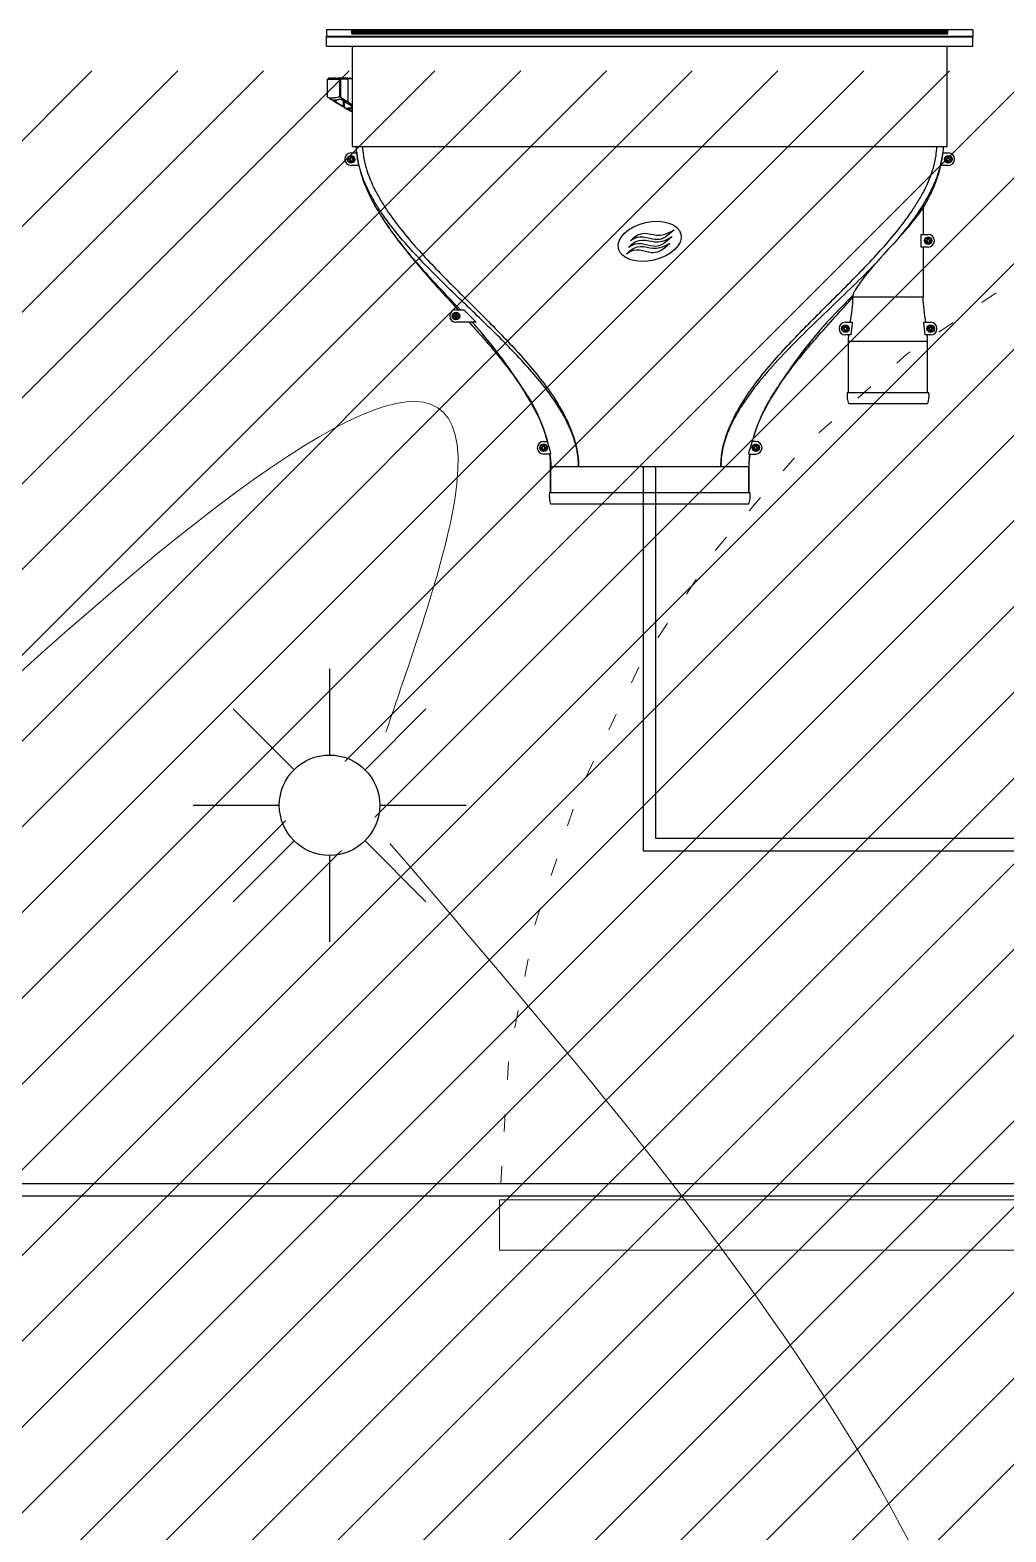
# Model space of a CAD drawing. Header units: centimetres. Extents: x 2666 to 9670, y 1889 to 5633.
# Drawn here: x 4281.5 to 4359.3, y 4512 to 4631.7 of the extents above; entities that cross this region are included whole.
import ezdxf

# ---------------------------------------------------------------- set-up
doc = ezdxf.new("R2010")
doc.units = ezdxf.units.CM
doc.header["$LTSCALE"] = 12.7
doc.linetypes.add('Style de ligne -18', pattern=[0.328084, 0.109361, -0.218723])
for name, color, linetype, lineweight in [('B Faux plafonds-1', 7, 'Continuous', 5), ('B Général', 7, 'Continuous', 5), ('prlm-ELEC-CFO', 1, 'Continuous', 25)]:
    doc.layers.add(name, color=color, linetype=linetype, lineweight=lineweight)
doc.layers.add('prlm-CHAUFF', color=4, linetype='Continuous')

# ---------------------------------------------------------------- blocks, each defined once
blk = doc.blocks.new('xi.SPOT')
at = {"color": 0, "lineweight": 5}
blk.add_wipeout([(-4, 0), (-2.83, -2.83), (0, -4), (2.83, -2.83), (4, 0), (2.83, 2.83), (0, 4), (-2.83, 2.83)], dxfattribs=at).dxf.layer = 'prlm-ELEC-CFO'
at = {"layer": 'prlm-ELEC-CFO', "color": 0, "linetype": 'ByBlock', "lineweight": -2, "flags": 128}
for points in [[(0, 10.88), (0, 4)], [(-7.69, 7.69), (-2.83, 2.83)], [(7.69, 7.69), (2.83, 2.83)], [(-10.88, 0), (-4, 0)], [(4, 0), (10.88, 0)], [(-2.83, -2.83), (-7.69, -7.69)], [(2.83, -2.83), (7.69, -7.69)], [(0, -4), (0, -10.88)]]:
    blk.add_lwpolyline(points, dxfattribs=at)
at = {"layer": 'prlm-ELEC-CFO', "color": 0, "linetype": 'ByBlock', "lineweight": -2}
blk.add_circle((0, 0), 4, dxfattribs=at)

msp = doc.modelspace()

# ---------------------------------------------------------------- hatches: boundary and pattern name
at = {"layer": 'B Faux plafonds-1', "linetype": 'Continuous', "lineweight": 5, "true_color": 0xaaaaaa}
h = msp.add_hatch(dxfattribs=at)
h.set_pattern_fill('F_P__SOFFITE', color=253, style=0, pattern_type=2)
h.set_pattern_definition([(45, (0, 0.2205), (-3.5277778, 3.3072917), [])])
h.paths.add_polyline_path([(4208, 4475.44), (4208, 4390.44), (4273, 4390.44), (4273, 4300.44), (4401.96, 4300.44), (4401.96, 4628.44), (4208, 4628.44), (4208, 4510.43), (4277, 4510.43), (4277, 4475.44)])

# ---------------------------------------------------------------- linework, layer by layer
at = {"layer": 'B Général', "linetype": 'Style de ligne -18', "lineweight": 5, "flags": 128}
msp.add_lwpolyline([(4401.96, 4623.44), (4391.13, 4622.71), (4380.48, 4620.54), (4370.2, 4616.97), (4360.46, 4612.05), (4351.44, 4605.87), (4343.27, 4598.54), (4336.12, 4590.18), (4330.08, 4580.94), (4325.28, 4570.97), (4321.79, 4560.44), (4319.67, 4549.53), (4318.96, 4538.44)], dxfattribs=at)
at = {"layer": 'B Général', "flags": 128}
msp.add_lwpolyline([(4401.96, 4534.44), (4318.96, 4534.44), (4318.96, 4538.44), (4401.96, 4538.44)], close=True, dxfattribs=at)
at = {"layer": 'prlm-CHAUFF', "ltscale": 50}
for p, q in [((4305.17, 4631.69), (4305.17, 4631.2)), ((4356.67, 4631.69), (4305.17, 4631.69)), ((4307.17, 4631.68), (4354.67, 4631.68)), ((4354.67, 4631.68), (4307.17, 4631.68)), ((4307.17, 4631.68), (4307.17, 4631.68)), ((4307.17, 4631.68), (4307.19, 4631.68)), ((4354.67, 4631.67), (4307.17, 4631.67)), ((4307.17, 4631.64), (4307.17, 4631.67)), ((4307.17, 4631.67), (4307.24, 4631.64)), ((4307.17, 4631.64), (4354.67, 4631.64)), ((4354.61, 4631.64), (4354.67, 4631.67)), ((4354.65, 4631.68), (4354.67, 4631.68)), ((4354.67, 4631.68), (4354.67, 4631.68)), ((4354.67, 4631.67), (4354.67, 4631.64)), ((4356.67, 4631.69), (4356.67, 4631.2)), ((4305.17, 4631.2), (4356.67, 4631.2)), ((4305.17, 4631.12), (4305.17, 4631.2)), ((4305.17, 4630.39), (4305.17, 4631.12)), ((4356.67, 4631.12), (4305.17, 4631.12)), ((4354.67, 4631.62), (4307.17, 4631.62)), ((4307.17, 4631.58), (4307.17, 4631.62)), ((4307.17, 4631.62), (4307.28, 4631.58)), ((4307.17, 4631.58), (4354.67, 4631.58)), ((4354.67, 4631.55), (4307.17, 4631.55)), ((4307.17, 4631.49), (4307.17, 4631.55)), ((4307.17, 4631.55), (4307.33, 4631.49)), ((4307.17, 4631.49), (4354.67, 4631.49)), ((4354.67, 4631.45), (4307.17, 4631.45)), ((4307.17, 4631.38), (4307.17, 4631.45)), ((4307.17, 4631.45), (4307.37, 4631.38)), ((4307.17, 4631.38), (4354.67, 4631.38)), ((4354.47, 4631.38), (4354.67, 4631.45)), ((4354.52, 4631.49), (4354.67, 4631.55)), ((4354.56, 4631.58), (4354.67, 4631.62)), ((4354.67, 4631.62), (4354.67, 4631.58)), ((4354.67, 4631.55), (4354.67, 4631.49)), ((4354.67, 4631.45), (4354.67, 4631.38)), ((4356.67, 4631.2), (4356.67, 4631.12)), ((4356.67, 4630.39), (4356.67, 4631.12)), ((4305.17, 4630.39), (4356.67, 4630.39)), ((4307.22, 4622.39), (4307.22, 4630.39)), ((4354.62, 4622.39), (4354.62, 4630.39)), ((4305.21, 4627.74), (4305.26, 4627.78)), ((4306.21, 4627.74), (4305.21, 4627.74)), ((4305.21, 4627.74), (4305.21, 4626.37)), ((4305.26, 4627.78), (4305.26, 4627.79)), ((4305.26, 4627.79), (4306.29, 4627.79)), ((4305.37, 4627.88), (4305.28, 4627.79)), ((4305.41, 4627.88), (4305.32, 4627.79)), ((4305.39, 4627.85), (4305.37, 4627.88)), ((4305.48, 4627.88), (4305.39, 4627.79)), ((4305.45, 4627.84), (4305.41, 4627.88)), ((4305.56, 4627.88), (4305.47, 4627.79)), ((4305.52, 4627.83), (4305.48, 4627.88)), ((4305.62, 4627.82), (4305.56, 4627.88)), ((4305.67, 4627.88), (4305.58, 4627.79)), ((4305.63, 4627.88), (4305.6, 4627.84)), ((4305.65, 4627.86), (4305.63, 4627.88)), ((4305.73, 4627.81), (4305.67, 4627.88)), ((4305.79, 4627.88), (4305.7, 4627.79)), ((4305.87, 4627.8), (4305.79, 4627.88)), ((4305.87, 4627.88), (4305.83, 4627.84)), ((4305.94, 4627.88), (4305.85, 4627.79)), ((4305.91, 4627.84), (4305.87, 4627.88)), ((4306.02, 4627.79), (4305.94, 4627.88)), ((4306.11, 4627.88), (4306.02, 4627.79)), ((4306.2, 4627.79), (4306.11, 4627.88)), ((4306.15, 4627.88), (4306.13, 4627.85)), ((4306.22, 4627.81), (4306.15, 4627.88)), ((4306.29, 4627.88), (4306.2, 4627.79)), ((4306.21, 4627.74), (4306.28, 4627.78)), ((4306.21, 4626.37), (4306.21, 4627.74)), ((4306.29, 4627.79), (4306.28, 4627.78)), ((4306.28, 4627.78), (4306.28, 4626.34)), ((4306.38, 4627.79), (4306.29, 4627.88)), ((4306.29, 4627.79), (4306.86, 4627.79)), ((4306.44, 4627.88), (4306.37, 4627.8)), ((4306.5, 4627.82), (4306.44, 4627.88)), ((4306.56, 4627.88), (4306.47, 4627.79)), ((4306.65, 4627.79), (4306.56, 4627.88)), ((4306.69, 4627.88), (4306.62, 4627.81)), ((4306.74, 4627.82), (4306.69, 4627.88)), ((4306.79, 4627.88), (4306.7, 4627.79)), ((4306.88, 4627.79), (4306.79, 4627.88)), ((4307.22, 4627.79), (4306.86, 4627.79)), ((4306.86, 4627.79), (4306.86, 4625.97)), ((4307.04, 4627.88), (4306.95, 4627.79)), ((4307.13, 4627.79), (4307.04, 4627.88)), ((4307.22, 4627.82), (4307.19, 4627.79)), ((4305.87, 4625.92), (4305.53, 4626.14)), ((4305.64, 4626.13), (4305.9, 4625.96)), ((4305.87, 4625.92), (4305.9, 4625.96)), ((4305.88, 4625.91), (4305.87, 4625.92)), ((4305.88, 4625.91), (4305.91, 4625.95)), ((4306.49, 4625.56), (4305.88, 4625.91)), ((4305.9, 4625.96), (4305.9, 4626.13)), ((4305.9, 4625.96), (4305.91, 4625.95)), ((4305.91, 4626.13), (4305.91, 4625.95)), ((4305.91, 4625.95), (4306.51, 4625.6)), ((4306.28, 4626.34), (4306.21, 4626.37)), ((4306.28, 4626.34), (4306.86, 4625.97)), ((4306.39, 4626.14), (4306.72, 4625.92)), ((4306.51, 4625.6), (4306.51, 4626.06)), ((4306.57, 4626.03), (4306.57, 4625.53)), ((4306.72, 4625.92), (4306.74, 4625.91)), ((4306.74, 4625.91), (4307.22, 4625.58)), ((4306.86, 4625.97), (4307.22, 4625.72)), ((4306.51, 4625.6), (4306.49, 4625.56)), ((4306.57, 4625.53), (4306.57, 4625.54)), ((4306.57, 4625.53), (4306.59, 4625.49)), ((4307.22, 4622.39), (4354.62, 4622.39)), ((4306.97, 4621.34), (4306.97, 4621.44)), ((4306.97, 4621.44), (4307.07, 4621.44)), ((4307.07, 4621.34), (4306.97, 4621.34)), ((4307.07, 4621.54), (4307.17, 4621.54)), ((4307.07, 4621.44), (4307.07, 4621.54)), ((4307.07, 4621.23), (4307.07, 4621.34)), ((4307.17, 4621.23), (4307.07, 4621.23)), ((4307.12, 4621.89), (4307.57, 4621.89)), ((4307.74, 4620.89), (4307.12, 4620.89)), ((4307.17, 4621.54), (4307.17, 4621.44)), ((4307.17, 4621.44), (4307.28, 4621.44)), ((4307.17, 4621.34), (4307.17, 4621.23)), ((4307.28, 4621.34), (4307.17, 4621.34)), ((4307.28, 4621.44), (4307.28, 4621.34)), ((4307.56, 4621.97), (4307.57, 4621.89)), ((4354.72, 4620.89), (4354.11, 4620.89)), ((4354.28, 4621.97), (4354.28, 4621.89)), ((4354.28, 4621.89), (4354.72, 4621.89)), ((4354.57, 4621.34), (4354.57, 4621.44)), ((4354.57, 4621.44), (4354.67, 4621.44)), ((4354.67, 4621.34), (4354.57, 4621.34)), ((4354.67, 4621.54), (4354.77, 4621.54)), ((4354.67, 4621.44), (4354.67, 4621.54)), ((4354.67, 4621.23), (4354.67, 4621.34)), ((4354.77, 4621.23), (4354.67, 4621.23)), ((4354.77, 4621.54), (4354.77, 4621.44)), ((4354.77, 4621.44), (4354.88, 4621.44)), ((4354.77, 4621.34), (4354.77, 4621.23)), ((4354.88, 4621.34), (4354.77, 4621.34)), ((4354.88, 4621.44), (4354.88, 4621.34)), ((4352.72, 4617.51), (4352.72, 4615.39)), ((4352.72, 4617.51), (4352.72, 4615.39)), ((4352.57, 4614.39), (4352.57, 4615.39)), ((4352.57, 4615.39), (4353.12, 4615.39)), ((4352.97, 4614.84), (4352.97, 4614.94)), ((4352.97, 4614.94), (4353.07, 4614.94)), ((4353.07, 4615.04), (4353.17, 4615.04)), ((4353.07, 4614.94), (4353.07, 4615.04)), ((4353.17, 4615.04), (4353.17, 4614.94)), ((4353.17, 4614.94), (4353.28, 4614.94)), ((4353.28, 4614.94), (4353.28, 4614.84)), ((4353.12, 4614.39), (4352.57, 4614.39)), ((4352.72, 4614.39), (4352.72, 4610.39)), ((4352.72, 4614.39), (4352.72, 4610.39)), ((4353.07, 4614.84), (4352.97, 4614.84)), ((4353.07, 4614.73), (4353.07, 4614.84)), ((4353.17, 4614.73), (4353.07, 4614.73)), ((4353.17, 4614.84), (4353.17, 4614.73)), ((4353.28, 4614.84), (4353.17, 4614.84)), ((4347.12, 4610.54), (4345.05, 4608.39)), ((4345.05, 4608.39), (4347.12, 4610.54)), ((4347.12, 4610.54), (4347.12, 4610.39)), ((4347.12, 4610.54), (4347.12, 4610.39)), ((4352.72, 4610.39), (4347.12, 4610.39)), ((4315.33, 4608.84), (4315.33, 4608.94)), ((4315.33, 4608.94), (4315.43, 4608.94)), ((4315.43, 4609.04), (4315.53, 4609.04)), ((4315.43, 4608.94), (4315.43, 4609.04)), ((4315.48, 4609.39), (4316.1, 4609.39)), ((4315.53, 4609.04), (4315.53, 4608.94)), ((4315.53, 4608.94), (4315.64, 4608.94)), ((4315.64, 4608.94), (4315.64, 4608.84)), ((4316.1, 4609.39), (4317.1, 4608.39)), ((4315.43, 4608.84), (4315.33, 4608.84)), ((4315.43, 4608.73), (4315.43, 4608.84)), ((4315.53, 4608.73), (4315.43, 4608.73)), ((4317.1, 4608.39), (4315.48, 4608.39)), ((4315.53, 4608.84), (4315.53, 4608.73)), ((4315.64, 4608.84), (4315.53, 4608.84)), ((4346.37, 4607.84), (4346.37, 4607.94)), ((4346.37, 4607.94), (4346.47, 4607.94)), ((4346.47, 4607.84), (4346.37, 4607.84)), ((4346.47, 4608.04), (4346.57, 4608.04)), ((4346.47, 4607.94), (4346.47, 4608.04)), ((4346.47, 4607.73), (4346.47, 4607.84)), ((4346.57, 4607.73), (4346.47, 4607.73)), ((4346.52, 4608.39), (4347.07, 4608.39)), ((4346.57, 4608.04), (4346.57, 4607.94)), ((4346.57, 4607.94), (4346.68, 4607.94)), ((4346.57, 4607.84), (4346.57, 4607.73)), ((4346.68, 4607.84), (4346.57, 4607.84)), ((4346.68, 4607.94), (4346.68, 4607.84)), ((4347.07, 4608.33), (4346.96, 4607.39)), ((4347.07, 4608.39), (4347.07, 4608.33)), ((4352.77, 4608.33), (4352.77, 4608.39)), ((4352.77, 4608.39), (4353.32, 4608.39)), ((4352.89, 4607.39), (4352.77, 4608.33)), ((4353.17, 4607.84), (4353.17, 4607.94)), ((4353.17, 4607.94), (4353.27, 4607.94)), ((4353.27, 4607.84), (4353.17, 4607.84)), ((4353.27, 4608.04), (4353.37, 4608.04)), ((4353.27, 4607.94), (4353.27, 4608.04)), ((4353.27, 4607.73), (4353.27, 4607.84)), ((4353.37, 4607.73), (4353.27, 4607.73)), ((4353.37, 4608.04), (4353.37, 4607.94)), ((4353.37, 4607.94), (4353.48, 4607.94)), ((4353.48, 4607.84), (4353.37, 4607.84)), ((4353.37, 4607.84), (4353.37, 4607.73)), ((4353.48, 4607.94), (4353.48, 4607.84)), ((4346.96, 4607.39), (4346.52, 4607.39)), ((4346.77, 4606.89), (4353.07, 4606.89)), ((4346.77, 4602.79), (4346.77, 4606.89)), ((4346.77, 4602.79), (4346.77, 4606.89)), ((4353.32, 4607.39), (4352.89, 4607.39)), ((4353.07, 4602.79), (4353.07, 4606.89)), ((4353.07, 4602.79), (4353.07, 4606.89)), ((4321.52, 4601.91), (4321.54, 4601.91)), ((4340.33, 4601.91), (4340.33, 4601.91)), ((4346.67, 4602.79), (4353.17, 4602.79)), ((4353.07, 4601.89), (4346.77, 4601.89)), ((4321.8, 4601.37), (4321.84, 4601.37)), ((4322.31, 4598.44), (4322.41, 4598.44)), ((4322.31, 4598.34), (4322.31, 4598.44)), ((4322.41, 4598.34), (4322.31, 4598.34)), ((4322.41, 4598.54), (4322.51, 4598.54)), ((4322.41, 4598.44), (4322.41, 4598.54)), ((4322.41, 4598.23), (4322.41, 4598.34)), ((4322.51, 4598.23), (4322.41, 4598.23)), ((4322.46, 4598.89), (4322.76, 4598.89)), ((4322.51, 4598.54), (4322.51, 4598.44)), ((4322.51, 4598.44), (4322.62, 4598.44)), ((4322.62, 4598.34), (4322.51, 4598.34)), ((4322.51, 4598.34), (4322.51, 4598.23)), ((4322.62, 4598.44), (4322.62, 4598.34)), ((4322.76, 4598.89), (4322.97, 4598.21)), ((4322.97, 4598.21), (4323.02, 4597.89)), ((4338.83, 4597.89), (4338.88, 4598.21)), ((4339.08, 4598.89), (4338.88, 4598.21)), ((4339.38, 4598.89), (4339.08, 4598.89)), ((4339.22, 4598.44), (4339.33, 4598.44)), ((4339.22, 4598.34), (4339.22, 4598.44)), ((4339.33, 4598.34), (4339.22, 4598.34)), ((4339.33, 4598.54), (4339.43, 4598.54)), ((4339.33, 4598.44), (4339.33, 4598.54)), ((4339.33, 4598.23), (4339.33, 4598.34)), ((4339.43, 4598.23), (4339.33, 4598.23)), ((4339.43, 4598.54), (4339.43, 4598.44)), ((4339.43, 4598.44), (4339.54, 4598.44)), ((4339.54, 4598.34), (4339.43, 4598.34)), ((4339.43, 4598.34), (4339.43, 4598.23)), ((4339.54, 4598.44), (4339.54, 4598.34)), ((4323.02, 4597.89), (4322.46, 4597.89)), ((4338.83, 4597.89), (4339.38, 4597.89)), ((4323.02, 4596.89), (4325.25, 4596.89)), ((4323.02, 4594.79), (4323.02, 4596.89)), ((4323.02, 4596.89), (4323.02, 4594.79)), ((4325.25, 4596.89), (4336.59, 4596.89)), ((4330.42, 4566.25), (4330.42, 4596.89)), ((4331.42, 4567.25), (4331.42, 4596.89)), ((4336.59, 4596.89), (4338.82, 4596.89)), ((4338.82, 4594.79), (4338.82, 4596.89)), ((4338.82, 4596.89), (4338.82, 4594.79)), ((4338.92, 4594.79), (4322.92, 4594.79)), ((4338.82, 4593.89), (4323.02, 4593.89)), ((4414.96, 4567.25), (4331.42, 4567.25)), ((4415.38, 4566.25), (4330.42, 4566.25)), ((4245.22, 4539.76), (4434.84, 4539.76)), ((4245.22, 4538.76), (4435.26, 4538.76))]:
    msp.add_line(p, q, dxfattribs=at)
for centre, radius in [((4307.12, 4621.39), 0.3), ((4307.12, 4621.39), 0.25), ((4354.72, 4621.39), 0.3), ((4354.72, 4621.39), 0.25), ((4353.12, 4614.89), 0.3), ((4353.12, 4614.89), 0.25), ((4315.48, 4608.89), 0.3), ((4315.48, 4608.89), 0.25), ((4346.52, 4607.89), 0.3), ((4346.52, 4607.89), 0.25), ((4353.32, 4607.89), 0.3), ((4353.32, 4607.89), 0.25), ((4322.46, 4598.39), 0.3), ((4322.46, 4598.39), 0.25), ((4339.38, 4598.39), 0.3), ((4339.38, 4598.39), 0.25)]:
    msp.add_circle(centre, radius, dxfattribs=at)
for centre, radius, start, end in [((4312.64, 4636.42), 12.5, 233.7494, 235.0637), ((4305.04, 4625.47), 0.836, 54.1326, 59.2425), ((4306.17, 4624.93), 0.703, 53.033, 62.9325), ((4306.2, 4625.28), 0.448, 34.6713, 45.4982), ((4312.64, 4636.42), 12.5, 241.3177, 241.5903), ((4313.28, 4637.62), 13.85, 241.9182, 244.0515), ((4313.16, 4637.27), 13.43, 242.115, 243.7632), ((4307.12, 4621.39), 0.5, 90, 270), ((4342.34, 4623.75), 12.12, 343.7263, 346.3852), ((4354.72, 4621.39), 0.5, 270, 90), ((4333.41, 4631.16), 23.65, 316.4099, 324.7501), ((4353.12, 4614.89), 0.5, 270, 90), ((4375.67, 4590.34), 35.1, 135.7111, 139.5265), ((4315.48, 4608.89), 0.5, 90, 270), ((4308.41, 4600.28), 11.66, 39.5755, 44.0299), ((4308.16, 4600.06), 11.99, 39.6381, 43.9674), ((4287.79, 4582.32), 39, 32.5506, 40.6113), ((4287.79, 4582.32), 39, 30.1399, 40.6113), ((4374.06, 4582.32), 39, 139.3887, 149.86), ((4374.06, 4582.32), 39, 139.3887, 149.8601), ((4353.43, 4600.28), 11.66, 135.9701, 140.4245), ((4353.69, 4600.06), 11.99, 136.0326, 140.3619), ((4346.52, 4607.89), 0.5, 90, 270), ((4353.32, 4607.89), 0.5, 270, 90), ((4309.82, 4595.4), 13.43, 12.9954, 36.0824), ((4304, 4592.22), 20.01, 27.2018, 28.9518), ((4357.84, 4592.22), 20.01, 151.0483, 152.7983), ((4357.84, 4592.22), 20.01, 151.0482, 152.7982), ((4348.66, 4602.55), 2, 173.2559, 199.4245), ((4348.66, 4602.55), 2, 173.2559, 199.4245), ((4351.19, 4602.55), 2, 340.5755, 6.7441), ((4351.19, 4602.55), 2, 340.5755, 6.7441), ((4311.77, 4596.06), 11.35, 14.4106, 27.8626), ((4350.44, 4595.92), 11.74, 152.3321, 165.441), ((4350.08, 4596.06), 11.35, 152.1374, 165.6929), ((4322.46, 4598.39), 0.5, 90, 270), ((4339.38, 4598.39), 0.5, 270, 90), ((4315.25, 4596.88), 7.77, 0.0577, 7.4544), ((4315.2, 4596.88), 7.82, 0.0736, 7.4237), ((4315.81, 4596.9), 7.25, 359.9215, 7.8382), ((4346.59, 4596.88), 7.77, 172.5456, 179.9423), ((4346.65, 4596.88), 7.82, 172.5763, 179.9264), ((4345.99, 4596.9), 7.17, 173.9053, 180.1157), ((4345.99, 4596.9), 7.17, 172.0923, 173.5448), ((4324.91, 4594.55), 2, 173.2559, 199.4245), ((4324.91, 4594.55), 2, 173.2559, 199.4245), ((4336.94, 4594.55), 2, 340.5755, 6.7441), ((4336.94, 4594.55), 2, 340.5755, 6.7441)]:
    msp.add_arc(centre, radius, start, end, dxfattribs=at)
msp.add_ellipse((4330.92, 4614.84), major_axis=(-2.49, -0.57), ratio=0.600775, dxfattribs=at)
for points, knots in [([(4305.21, 4626.37), (4305.23, 4626.34), (4305.27, 4626.32), (4305.37, 4626.29), (4305.44, 4626.29), (4305.57, 4626.29), (4305.61, 4626.29), (4305.71, 4626.29), (4305.77, 4626.3), (4305.94, 4626.32), (4306.07, 4626.34), (4306.21, 4626.37)], [0, 0, 0, 0, 0.25, 0.25, 0.5, 0.5, 0.625, 0.625, 0.75, 0.75, 1, 1, 1, 1]), ([(4305.48, 4626.18), (4305.48, 4626.17), (4305.49, 4626.17), (4305.5, 4626.16), (4305.51, 4626.16), (4305.52, 4626.15), (4305.54, 4626.15), (4305.55, 4626.14), (4305.57, 4626.14), (4305.58, 4626.14), (4305.6, 4626.13), (4305.62, 4626.13), (4305.64, 4626.13), (4305.66, 4626.13), (4305.68, 4626.12), (4305.7, 4626.12), (4305.72, 4626.12), (4305.75, 4626.12), (4305.79, 4626.12), (4305.84, 4626.13), (4305.89, 4626.13), (4305.95, 4626.13), (4306.01, 4626.14), (4306.07, 4626.15), (4306.13, 4626.16), (4306.2, 4626.17), (4306.25, 4626.18), (4306.27, 4626.18)], [0.0304712, 0.0304712, 0.0304712, 0.0304712, 0.0599457, 0.0897682, 0.1195016, 0.1491541, 0.1787343, 0.2082505, 0.2377114, 0.2671256, 0.2965018, 0.3258487, 0.355175, 0.3844897, 0.4138015, 0.4431194, 0.4724522, 0.5018089, 0.5568669, 0.611863, 0.6668562, 0.7219052, 0.7770682, 0.8324028, 0.8879658, 0.9438132, 1, 1, 1, 1]), ([(4306.27, 4626.18), (4306.28, 4626.18), (4306.28, 4626.18), (4306.28, 4626.18), (4306.29, 4626.18), (4306.3, 4626.18), (4306.3, 4626.18), (4306.31, 4626.18), (4306.32, 4626.18), (4306.33, 4626.17), (4306.35, 4626.17), (4306.37, 4626.16), (4306.38, 4626.15), (4306.39, 4626.14)], [0, 0, 0, 0, 0.061789, 0.122374, 0.182441, 0.242697, 0.303842, 0.366548, 0.43144, 0.49908, 0.668346, 0.832646, 1, 1, 1, 1]), ([(4306.57, 4625.53), (4306.57, 4625.53), (4306.58, 4625.52), (4306.58, 4625.52), (4306.59, 4625.51), (4306.6, 4625.5), (4306.61, 4625.5), (4306.62, 4625.49), (4306.63, 4625.49), (4306.65, 4625.48), (4306.66, 4625.48), (4306.67, 4625.47), (4306.69, 4625.47), (4306.71, 4625.47), (4306.72, 4625.47), (4306.74, 4625.47), (4306.76, 4625.46), (4306.78, 4625.46), (4306.8, 4625.46), (4306.83, 4625.46), (4306.88, 4625.47), (4306.92, 4625.47), (4306.97, 4625.48), (4307.02, 4625.48), (4307.08, 4625.49), (4307.13, 4625.5), (4307.18, 4625.51), (4307.21, 4625.52), (4307.22, 4625.52)], [0, 0, 0, 0, 0.0300773, 0.0600539, 0.0899314, 0.1197114, 0.1493956, 0.1789856, 0.2084831, 0.2378898, 0.2672073, 0.2964374, 0.3255817, 0.3546421, 0.3836203, 0.4125181, 0.4413372, 0.4700795, 0.4987468, 0.5532579, 0.6080368, 0.6630958, 0.7184471, 0.7741027, 0.8300742, 0.8863734, 0.9430116, 0.9677174, 0.9677174, 0.9677174, 0.9677174]), ([(4307.22, 4625.48), (4307.22, 4625.48), (4307.2, 4625.48), (4307.18, 4625.47), (4307.15, 4625.46), (4307.12, 4625.46), (4307.09, 4625.45), (4307.06, 4625.45), (4307.03, 4625.44), (4307, 4625.44), (4306.98, 4625.44), (4306.95, 4625.43), (4306.93, 4625.43), (4306.9, 4625.43), (4306.88, 4625.43), (4306.86, 4625.43), (4306.84, 4625.42), (4306.81, 4625.42), (4306.78, 4625.43), (4306.75, 4625.43), (4306.72, 4625.43), (4306.69, 4625.44), (4306.66, 4625.45), (4306.64, 4625.45), (4306.62, 4625.47), (4306.6, 4625.48), (4306.6, 4625.49), (4306.59, 4625.49)], [0.053874, 0.053874, 0.053874, 0.053874, 0.0607104, 0.0907643, 0.1206402, 0.1503557, 0.1799287, 0.2093776, 0.238721, 0.2679778, 0.2971672, 0.3263086, 0.3554219, 0.3845269, 0.4136437, 0.4427926, 0.4719939, 0.5012681, 0.5562327, 0.6110034, 0.6657154, 0.7205017, 0.7754929, 0.8308166, 0.8865967, 0.9429527, 1, 1, 1, 1]), ([(4306.69, 4625.43), (4306.69, 4625.43), (4306.7, 4625.42), (4306.71, 4625.42), (4306.72, 4625.42), (4306.73, 4625.41), (4306.75, 4625.41), (4306.76, 4625.4), (4306.78, 4625.4), (4306.79, 4625.4), (4306.81, 4625.4), (4306.83, 4625.4), (4306.85, 4625.4), (4306.87, 4625.4), (4306.9, 4625.4), (4306.95, 4625.4), (4306.99, 4625.4), (4307.04, 4625.41), (4307.09, 4625.42), (4307.14, 4625.43), (4307.18, 4625.43), (4307.21, 4625.44), (4307.22, 4625.44)], [0.1059402, 0.1059402, 0.1059402, 0.1059402, 0.1359504, 0.1694868, 0.202886, 0.2361704, 0.2693627, 0.3024859, 0.3355633, 0.3686184, 0.401675, 0.434757, 0.4678887, 0.5010941, 0.5629781, 0.6246926, 0.6863942, 0.7482374, 0.8103737, 0.8729511, 0.9361135, 0.9654522, 0.9654522, 0.9654522, 0.9654522]), ([(4325.25, 4596.89), (4325.25, 4597.06), (4325.24, 4597.23), (4325.22, 4597.57), (4325.2, 4597.74), (4325.12, 4598.25), (4325.04, 4598.59), (4324.84, 4599.24), (4324.72, 4599.56), (4324.46, 4600.19), (4324.31, 4600.5), (4323.82, 4601.4), (4323.46, 4601.96), (4322.69, 4603.05), (4322.28, 4603.57), (4320.99, 4605.09), (4320.08, 4606.05), (4318.2, 4607.93), (4317.24, 4608.85), (4315.32, 4610.69), (4314.36, 4611.62), (4312.49, 4613.52), (4311.59, 4614.49), (4310.33, 4616.03), (4309.93, 4616.56), (4309.37, 4617.38), (4309.19, 4617.66), (4308.85, 4618.24), (4308.69, 4618.53), (4308.23, 4619.43), (4307.98, 4620.05), (4307.72, 4621.01), (4307.65, 4621.34), (4307.56, 4621.91), (4307.54, 4622.15), (4307.53, 4622.39)], [0, 0, 0, 0, 0.015625, 0.015625, 0.03125, 0.03125, 0.0625, 0.0625, 0.09375, 0.09375, 0.125, 0.125, 0.1875, 0.1875, 0.25, 0.25, 0.375, 0.375, 0.5, 0.5, 0.625, 0.625, 0.75, 0.75, 0.8125, 0.8125, 0.84375, 0.84375, 0.875, 0.875, 0.9375, 0.9375, 0.96875, 0.96875, 0.9908046, 0.9908046, 0.9908046, 0.9908046]), ([(4308.03, 4622.39), (4308.04, 4622.15), (4308.06, 4621.91), (4308.15, 4621.35), (4308.22, 4621.03), (4308.5, 4620.08), (4308.75, 4619.47), (4309.21, 4618.58), (4309.37, 4618.29), (4309.71, 4617.73), (4309.89, 4617.45), (4310.45, 4616.63), (4310.85, 4616.11), (4312.08, 4614.58), (4312.97, 4613.61), (4314.8, 4611.71), (4315.74, 4610.78), (4317.61, 4608.92), (4318.54, 4607.99), (4320.35, 4606.09), (4321.23, 4605.11), (4322.46, 4603.57), (4322.85, 4603.05), (4323.58, 4601.95), (4323.92, 4601.38), (4324.37, 4600.48), (4324.51, 4600.17), (4324.76, 4599.54), (4324.87, 4599.22), (4325.06, 4598.57), (4325.13, 4598.24), (4325.2, 4597.73), (4325.22, 4597.56), (4325.25, 4597.22), (4325.25, 4597.05), (4325.25, 4596.89)], [0.0092808, 0.0092808, 0.0092808, 0.0092808, 0.03125, 0.03125, 0.0625, 0.0625, 0.125, 0.125, 0.15625, 0.15625, 0.1875, 0.1875, 0.25, 0.25, 0.375, 0.375, 0.5, 0.5, 0.625, 0.625, 0.75, 0.75, 0.8125, 0.8125, 0.875, 0.875, 0.90625, 0.90625, 0.9375, 0.9375, 0.96875, 0.96875, 0.984375, 0.984375, 1, 1, 1, 1]), ([(4336.59, 4596.89), (4336.59, 4597.06), (4336.6, 4597.23), (4336.63, 4597.56), (4336.64, 4597.73), (4336.72, 4598.24), (4336.79, 4598.57), (4336.97, 4599.22), (4337.08, 4599.54), (4337.33, 4600.17), (4337.47, 4600.48), (4337.93, 4601.38), (4338.27, 4601.95), (4339, 4603.05), (4339.39, 4603.57), (4340.61, 4605.12), (4341.49, 4606.09), (4343.31, 4607.99), (4344.24, 4608.93), (4346.11, 4610.78), (4347.04, 4611.71), (4348.87, 4613.61), (4349.76, 4614.58), (4351, 4616.11), (4351.4, 4616.63), (4351.95, 4617.45), (4352.13, 4617.73), (4352.48, 4618.29), (4352.64, 4618.58), (4353.09, 4619.47), (4353.35, 4620.08), (4353.62, 4621.03), (4353.69, 4621.35), (4353.78, 4621.91), (4353.8, 4622.15), (4353.82, 4622.39)], [0, 0, 0, 0, 0.015625, 0.015625, 0.03125, 0.03125, 0.0625, 0.0625, 0.09375, 0.09375, 0.125, 0.125, 0.1875, 0.1875, 0.25, 0.25, 0.375, 0.375, 0.5, 0.5, 0.625, 0.625, 0.75, 0.75, 0.8125, 0.8125, 0.84375, 0.84375, 0.875, 0.875, 0.9375, 0.9375, 0.96875, 0.96875, 0.9907189, 0.9907189, 0.9907189, 0.9907189]), ([(4354.32, 4622.39), (4354.3, 4622.11), (4354.27, 4621.83), (4354.17, 4621.19), (4354.09, 4620.83), (4353.76, 4619.78), (4353.46, 4619.1), (4352.75, 4617.79), (4352.34, 4617.17), (4351.48, 4615.98), (4351.02, 4615.41), (4350.54, 4614.85)], [0.0331631, 0.0331631, 0.0331631, 0.0331631, 0.125, 0.125, 0.25, 0.25, 0.5, 0.5, 0.75, 0.75, 1, 1, 1, 1]), ([(4307.73, 4620.89), (4307.8, 4620.6), (4307.88, 4620.31), (4308.06, 4619.75), (4308.17, 4619.47), (4308.51, 4618.64), (4308.78, 4618.11), (4309.36, 4617.09), (4309.68, 4616.59), (4310.35, 4615.61), (4310.71, 4615.14), (4311.81, 4613.74), (4312.59, 4612.84), (4314.19, 4611.1), (4315.01, 4610.24), (4315.83, 4609.39)], [0, 0, 0, 0, 0.0625, 0.0625, 0.125, 0.125, 0.25, 0.25, 0.375, 0.375, 0.5, 0.5, 0.75, 0.75, 1, 1, 1, 1]), ([(4354.11, 4620.89), (4354.04, 4620.59), (4353.96, 4620.3), (4353.82, 4619.86), (4353.77, 4619.71), (4353.66, 4619.42), (4353.6, 4619.28), (4353.42, 4618.86), (4353.29, 4618.58), (4353.02, 4618.04), (4352.87, 4617.77), (4352.72, 4617.51)], [0, 0, 0, 0, 0.25, 0.25, 0.375, 0.375, 0.5, 0.5, 0.75, 0.75, 1, 1, 1, 1]), ([(4352.72, 4617.51), (4352.88, 4617.79), (4353.04, 4618.07), (4353.32, 4618.65), (4353.46, 4618.94), (4353.7, 4619.53), (4353.81, 4619.84), (4353.93, 4620.22), (4353.95, 4620.29), (4353.98, 4620.36)], [0, 0, 0, 0, 0.25, 0.25, 0.5, 0.5, 0.75, 0.75, 0.8062429, 0.8062429, 0.8062429, 0.8062429]), ([(4309.52, 4616.84), (4309.62, 4616.68), (4309.94, 4616.18), (4310.52, 4615.37), (4311.26, 4614.4), (4312.05, 4613.43), (4312.97, 4612.35), (4314.02, 4611.16), (4314.95, 4610.14), (4315.49, 4609.55), (4315.64, 4609.39)], [0.1694223, 0.1694223, 0.1694223, 0.1694223, 0.1906001, 0.2339285, 0.2787061, 0.3247019, 0.3716424, 0.4351709, 0.4991397, 0.523565, 0.523565, 0.523565, 0.523565]), ([(4332.86, 4615.76), (4332.14, 4615.04), (4331.76, 4614.94), (4331.37, 4614.99), (4330.76, 4615.05), (4330.11, 4615.45), (4329.38, 4614.88)], [0, 0, 0, 0, 0.389075, 0.389075, 0.389075, 1, 1, 1, 1]), ([(4332.55, 4614.71), (4331.83, 4614), (4331.45, 4613.9), (4331.06, 4613.94), (4330.45, 4614.01), (4329.8, 4614.41), (4329.07, 4613.83)], [0, 0, 0, 0, 0.389075, 0.389075, 0.389075, 1, 1, 1, 1]), ([(4348.96, 4613.12), (4347.77, 4611.88), (4346.52, 4610.68), (4344.02, 4608.29), (4342.77, 4607.09), (4340.99, 4605.22), (4340.41, 4604.58), (4339.31, 4603.25), (4338.79, 4602.57), (4338.08, 4601.47), (4337.85, 4601.1), (4337.44, 4600.32), (4337.26, 4599.91), (4336.94, 4599.08), (4336.82, 4598.65), (4336.68, 4597.99), (4336.65, 4597.77), (4336.62, 4597.44), (4336.61, 4597.33), (4336.6, 4597.11), (4336.59, 4597), (4336.59, 4596.89)], [0, 0, 0, 0, 0.25, 0.25, 0.5, 0.5, 0.625, 0.625, 0.75, 0.75, 0.8125, 0.8125, 0.875, 0.875, 0.9375, 0.9375, 0.96875, 0.96875, 0.984375, 0.984375, 1, 1, 1, 1]), ([(4348.96, 4613.12), (4348.73, 4612.86), (4348.51, 4612.6), (4348.09, 4612.08), (4347.9, 4611.84), (4347.56, 4611.36), (4347.41, 4611.14), (4347.25, 4610.85), (4347.2, 4610.77), (4347.14, 4610.63), (4347.12, 4610.57), (4347.12, 4610.54)], [0, 0, 0, 0, 0.25, 0.25, 0.5, 0.5, 0.75, 0.75, 0.875, 0.875, 1, 1, 1, 1]), ([(4339.83, 4600.93), (4339.98, 4601.26), (4340.35, 4601.97), (4341, 4603.03), (4341.75, 4604.12), (4342.58, 4605.2), (4343.46, 4606.28), (4344.57, 4607.57), (4345.79, 4608.92), (4346.73, 4609.95), (4347.12, 4610.39)], [0.1568082, 0.1568082, 0.1568082, 0.1568082, 0.2305418, 0.3149874, 0.4025619, 0.4929385, 0.5856877, 0.6803551, 0.8317746, 0.9509578, 0.9509578, 0.9509578, 0.9509578]), ([(4316.54, 4608.39), (4316.86, 4608.03), (4317.56, 4607.25), (4318.6, 4606.03), (4319.55, 4604.85), (4320.34, 4603.77), (4320.99, 4602.8), (4321.55, 4601.86), (4321.87, 4601.24), (4322.01, 4600.95)], [0.5730592, 0.5730592, 0.5730592, 0.5730592, 0.626259, 0.6884084, 0.7489718, 0.7930827, 0.8358988, 0.8773199, 0.9123747, 0.9123747, 0.9123747, 0.9123747])]:
    msp.add_open_spline(points, degree=3, knots=knots, dxfattribs=at)
for points in [[(4307.57, 4621.89), (4307.6, 4621.55), (4307.66, 4621.22), (4307.74, 4620.89)], [(4354.11, 4620.89), (4354.19, 4621.22), (4354.24, 4621.55), (4354.28, 4621.89)], [(4329.22, 4614.34), (4330.05, 4615.28), (4330.7, 4614.87), (4331.31, 4614.81)], [(4331.22, 4614.45), (4330.6, 4614.52), (4329.96, 4614.92), (4329.22, 4614.34)], [(4329.38, 4614.88), (4330.2, 4615.81), (4330.85, 4615.41), (4331.47, 4615.34)], [(4332.7, 4615.22), (4331.98, 4614.51), (4331.61, 4614.41), (4331.22, 4614.45)], [(4331.31, 4614.81), (4331.71, 4614.77), (4332.08, 4614.86), (4332.7, 4615.22)], [(4331.47, 4615.34), (4331.86, 4615.3), (4332.24, 4615.4), (4332.86, 4615.76)], [(4329.07, 4613.83), (4329.89, 4614.77), (4330.54, 4614.36), (4331.16, 4614.3)], [(4331.16, 4614.3), (4331.55, 4614.26), (4331.93, 4614.35), (4332.55, 4614.71)], [(4346.91, 4608.39), (4347.01, 4609.05), (4347.12, 4609.72), (4347.12, 4610.39)], [(4346.91, 4608.39), (4347.01, 4609.05), (4347.12, 4609.72), (4347.12, 4610.39)], [(4352.94, 4608.39), (4352.84, 4609.05), (4352.72, 4609.72), (4352.72, 4610.39)], [(4352.94, 4608.39), (4352.84, 4609.05), (4352.72, 4609.72), (4352.72, 4610.39)], [(4346.77, 4606.89), (4346.77, 4607.05), (4346.78, 4607.22), (4346.79, 4607.39)], [(4346.77, 4606.89), (4346.77, 4607.05), (4346.78, 4607.22), (4346.79, 4607.39)], [(4353.07, 4606.89), (4353.07, 4607.05), (4353.07, 4607.22), (4353.05, 4607.39)], [(4353.07, 4606.89), (4353.07, 4607.05), (4353.07, 4607.22), (4353.05, 4607.39)]]:
    msp.add_open_spline(points, degree=3, dxfattribs=at)

# ---------------------------------------------------------------- next in the draw order: block references
at = {"layer": 'prlm-ELEC-CFO'}
msp.add_blockref('xi.SPOT', (4305.4, 4569.9), dxfattribs=at)

# ---------------------------------------------------------------- next in the draw order: linework, layer by layer
at = {"layer": 'prlm-ELEC-CFO', "lineweight": 13}
for points in [[(4217.39, 4518.2), (4315.13, 4592.84), (4309.89, 4575.71)], [(4334.4, 4412.45), (4361, 4472.25), (4310.22, 4566.85)]]:
    msp.add_spline(points, degree=3, dxfattribs=at)

doc.saveas('drawing.dxf')
